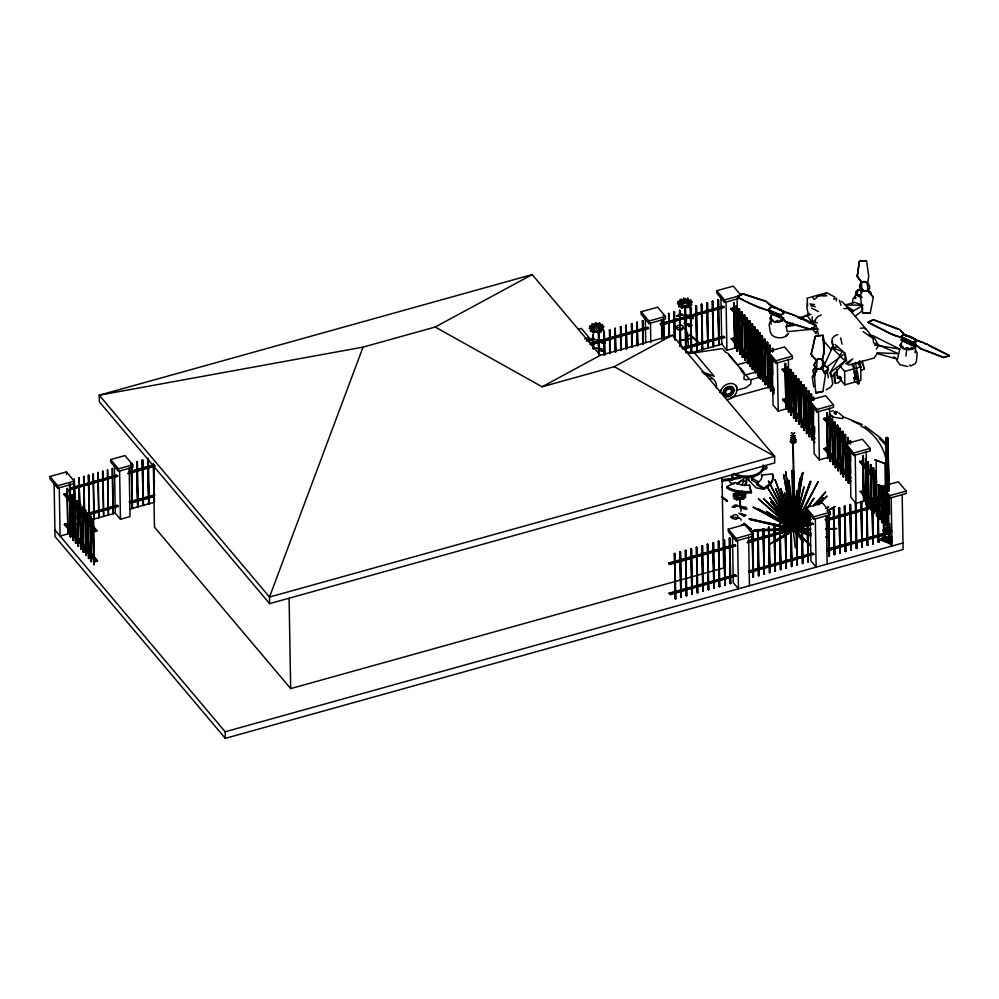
<?xml version="1.0" encoding="UTF-8"?>
<svg xmlns="http://www.w3.org/2000/svg" width="999" height="999" viewBox="0 0 999 999"><rect width="100%" height="100%" fill="white"/><g stroke="black" fill="none" stroke-linecap="round" stroke-linejoin="round"><path stroke-width="1.5" d="M832.017 376.735L845.029 360.951L845.029 353.321L835.326 344.593M793.93 503.321L793.993 472.639L793.606 484.902M816.158 369.593C810.189 391.745 819.63 359.665 816.27 359.965L812.262 355.881L816.345 360.364L816.333 361.713M816.233 369.992L816.258 367.832L816.545 369.493M816.533 370.417L816.583 366.433M867.219 291.159A3.197 1.661 6.3 0 0 867.781 290.584L869.517 288.374L869.58 286.338L867.469 283.167M793.293 519.805L793.93 471.765L794.33 512.1M809.053 322.877L812.1 322.377L812.249 316.808M807.192 303.521L806.992 308.279L808.503 315.122M742.095 485.127L743.556 481.131L743.756 476.935M744.68 485.626L746.153 481.63L746.353 477.435M829.982 413.324L829.894 415.347L832.567 417.07L842.257 418.519L843.144 417.782M716.333 387.724C717.806 380.107 709.315 375.449 703.321 373.376M816.245 368.756L814.26 365.247L816.27 360.676A3.097 1.761 -9.9 0 1 818.019 359.303M814.335 365.646L814.385 363.449M901.398 337.187A3.197 1.561 4.9 0 0 901.76 337.824L892.369 334.59L868.418 322.689L868.343 321.903L873.775 319.905L899.337 329.233L904.957 335.077M872.439 319.917L868.306 322.327M873.775 319.905L897.876 329.146M892.369 334.59L868.456 322.265M895.566 335.839L892.407 334.166M900.723 330.244L904.919 335.502M900.623 337.287L895.591 335.402M916.033 343.981A4.383 2.135 4.9 0 1 912.112 345.579L901.523 340.509L901.797 337.387M902.06 340.759L902.359 337.212A3.097 1.498 4.9 0 1 902.222 335.314A3.097 1.498 4.9 0 1 905.968 335.09L915.771 339.598A3.147 1.536 4.9 0 1 915.796 341.633A3.147 1.536 4.9 0 1 911.675 341.621L902.359 337.212M916.27 341.283A4.383 2.135 4.9 0 0 916.258 340.709L913.024 337.537L905.931 335.514L927.497 344.405L948.888 355.107L949.013 356.081L943.643 357.679L920.279 348.713C915.633 342.545 906.855 343.344 902.322 337.637A3.097 1.498 4.9 0 1 903.233 335.377M906.755 336.338L905.968 335.09M907.104 341.496L904.819 339.922M905.931 356.044L906.817 347.54L904.27 348.988L901.273 347.452L900.037 345.479L900.911 343.594M910.564 336.476L905.893 335.951M911.675 341.621L920.316 348.289L943.68 357.255L949.05 355.644M912.112 345.579L912.387 342.457L907.142 341.059M915.771 339.598L915.733 340.022A3.147 1.536 4.9 0 1 915.758 342.058A3.147 1.536 4.9 0 1 911.637 342.058L900.661 336.85M915.134 352.834L915.708 346.154L914.485 344.18L914.934 344.705M917.956 341.046L922.864 342.495M927.497 344.405L923.988 343.406M948.888 355.107L949.013 356.081M890.821 530.244L889.023 530.931L885.776 529.695L886.725 527.884L886.051 438.436L886.812 437.437L887.811 438.224L889.247 490.546M793.194 524.65L796.99 490.534L794.392 527.584L809.028 515.584L794.13 529.582M852.472 303.771L853.071 298.451L855.219 296.191M861.175 283.966L860.626 281.069L857.279 276.074L859.402 261.276L865.821 260.826L866.595 261.313L868.743 276.411L867.457 284.44M856.48 293.881L857.754 290.185L855.806 292.282L855.082 298.801L856.056 297.777M857.542 277.447L857.317 275.649M859.402 261.276L857.279 276.074M860.913 260.639L866.595 261.313M859.639 285.876L861.138 282.705L859.639 285.876L859.839 287.5L861.762 290.072L863.186 289.56M859.839 287.5L859.677 285.452M860.626 281.069L857.592 277.023M869.58 286.338L867.532 283.129A3.147 1.636 6.3 0 0 864.247 281.531A3.147 1.636 6.3 0 0 861.313 282.842L861.9 290.784L860.351 295.916L862.624 312.774L869.28 313.349L870.254 312.937L873.338 297.153L867.856 290.821L867.357 282.467M861.513 291.221L861.7 289.485M861.313 282.842L861.5 293.057L860.801 285.751M862.624 312.774L870.254 312.937M873.338 297.153L867.856 290.821M867.781 290.584L867.869 289.747A3.097 1.611 6.3 0 1 864.834 290.746A3.097 1.611 6.3 0 1 861.85 289.223M869.517 288.374L867.819 290.172A3.097 1.611 6.3 0 1 864.784 291.171A3.097 1.611 6.3 0 1 861.812 289.648L859.889 287.088M815.309 321.69L815.609 319.081L817.781 316.621L821.265 314.96M832.754 345.816L832.105 338.636L834.277 336.176L837.761 334.528M794.467 524.637L799.999 478.384L793.955 520.042M795.391 524.45L801.847 473.638L796.24 510.302M862.724 308.004L862.362 310.764L855.194 316.221M876.91 353.509L897.489 359.19L899.799 349.076L873.114 335.789L869.23 334.865M792.407 433.741L793.593 433.791M794.605 520.991L795.766 513.349M795.629 519.118L796.328 514.597M796.802 511.575L802.896 472.402L797.364 502.385M822.801 369.892L825.711 373.726L822.864 370.292C821.128 358.454 826.435 347.315 822.839 335.152L815.221 336.401L811.2 353.971L811.837 355.607L811.2 353.971M822.214 358.891L824.088 353.796L822.839 335.152M796.253 508.379L796.802 505.382M822.889 391.508L815.646 392.407L816.458 393.194L822.889 391.508L825.649 373.326M836.275 300.924L836.8 298.426L833.753 299.163L834.827 297.04L826.697 292.732L807.105 298.202L807.667 306.069M720.341 392.432L720.803 390.347M886.812 437.437L887.037 491.383M811.275 354.37L815.221 336.401M792.469 528.134L787.037 517.819L794.617 528.733M746.141 485.327L747.427 476.785M796.54 517.857L804.07 486.763L797.04 511.75M843.006 416.708L842.694 417.769L843.006 416.708L862.199 424.5M787.649 322.327L786.225 326.636L787.237 331.693L816.258 328.796L818.618 329.245M794.754 526.685L810.451 481.131L794.168 524.7M797.277 519.58L810.851 481.605L796.653 517.632M363.037 347.128L269.505 597.052L269.618 603.633L774.725 462.924L774.612 456.343L672.439 335.227L600.287 355.332L542.095 386.788L435.189 327.023L363.037 347.128L99.226 395.204L99.338 401.785L269.618 603.633M889.023 491.158L887.537 437.712M885.776 529.695L886.213 527.734L888.173 526.685M771.203 315.771L770.217 318.269L771.153 324.313M770.366 321.391L769.118 324.525L770.279 331.955L771.653 334.815C776.323 339.086 784.69 338.948 788.523 333.691M824.187 365.447L833.703 344.443M771.777 314.722L770.217 318.269L771.315 320.529C775.049 323.052 780.469 322.652 783.89 319.78M886.313 437.849L886.425 438.748L887.674 438.611L887.274 437.487M886.413 437.587L886.613 482.579M821.603 368.619A4.383 2.498 -9.9 0 0 822.527 368.094L824.163 364.785L823.988 362.612L822.239 360.139A3.097 1.761 -9.9 0 0 821.715 359.465M886.887 444.842L886.275 446.078L886.887 444.68M796.503 524.113L818.119 481.718L796.865 520.679M782.005 321.141L783.815 317.657M814.26 299.438L812.936 297.665M900.037 345.479L901.872 342.445M830.831 376.611L830.069 372.814L842.257 351.498L831.742 347.502L837.287 346.94M733.528 478.146L732.592 479.62L740.896 477.984L741.832 476.498L733.528 478.146L731.53 474.5M742.582 494.493L744.068 492.132M752.397 478.908L753.883 476.56M757.804 483.504L751.797 480.057L752.722 478.583L752.11 475.599M593.893 330.444L592.769 332.205L595.479 331.119L596.178 332.305L597.365 331.119L599.725 332.217L599.05 330.457L603.309 327.635L600.174 327.997L599.325 326.848L595.841 326.173L593.131 327.972L593.893 330.444L590.359 330.407L593.031 329.295L589.86 327.435L593.131 327.972L590.721 325.524L594.155 326.823L593.394 323.751L595.841 326.173L596.927 323.102L597.739 326.173L600.362 323.776L599.325 326.848L602.772 325.562L600.174 327.997L600.074 329.32L602.409 330.444L599.05 330.457M796.578 525.437L814.035 498.139L793.88 527.385M876.298 349.088L878.633 345.467L873.114 335.789L870.903 337.063M815.334 366.92L813.111 370.242L813.323 372.552L815.534 374.25M815.084 362.924L816.333 361.076A3.197 1.823 -9.9 0 1 816.92 360.339M876.51 354.608L874.15 357.992L848.863 365.085M912.099 349.325L914.172 346.366L915.708 346.154L914.834 348.039L912.099 349.325L908.228 349.675L904.27 348.988L902.184 345.841M786.275 335.739L787.349 334.228M721.628 487.462L722.14 486.788M814.922 367.944L813.111 370.242L813.923 370.979M813.723 374.513L812.199 376.448L813.81 386.988M824.275 373.726L828.346 370.317L828.121 368.007L825.049 365.472M851.985 312.737L853.596 310.814L863.074 305.232M797.439 525.087L808.541 512.075M813.586 506.156L825.698 491.945L813.223 505.719M891.757 536.675L889.422 538.611L884.352 536.688L882.691 537.599L882.716 538.861L889.759 541.545L889.335 533.478L891.757 531.406M797.689 526.635L799.749 524.325M803.87 519.705L809.015 513.923M817.244 504.67L823.426 497.739L816.995 504.495M798.676 521.79L808.029 511.463M856.78 291.271L858.403 289.498M801.997 520.292L808.428 513.523M862.174 297.552L858.491 296.353L856.168 294.43L855.806 292.282L861.338 288.649M795.067 442.32L796.253 441.583L793.218 444.18M847.239 364.585L852.759 358.903L845.516 363.711M797.776 525.449L809.727 513.486M818.418 504.795L827.11 496.091L818.156 504.545M684.415 307.717L687.287 305.881L690.646 305.869L688.323 304.732L687.562 302.26L684.09 301.586L682.404 302.247L681.268 304.72L682.13 305.869L687.961 307.642L687.287 305.881L691.545 303.059L688.411 303.409L691.008 300.986L687.562 302.26L688.598 299.188L685.976 301.598L685.164 298.526L684.09 301.586L681.643 299.163L682.404 302.247L678.958 300.949L681.368 303.396L678.109 302.847L681.268 304.72L678.596 305.831L682.13 305.869L681.006 307.617L683.716 306.531M588.461 340.784L591.346 338.549L593.731 338.486L591.858 340.696L588.461 340.784L593.98 339.335M676.698 316.196L679.582 313.961L681.967 313.911L680.094 316.121L676.698 316.196L682.23 314.76M732.329 507.03L734.864 505.057L736.962 505.007L735.314 506.955L732.329 507.03L737.187 505.769M800.649 318.993L809.315 313.474M815.271 298.813L818.443 295.779L825.461 295.966M801.385 520.379L809.215 512.986M798.388 317.994L807.192 315.522L812.1 322.377L814.385 320.317M793.094 437.262L794.08 436.388M794.505 438.611L792.931 439.91L791.757 438.511M794.904 440.734L793.181 442.257L790.496 439.722L791.32 440.696M906.505 349.375L908.328 347.802M778.121 322.19L781.318 319.468M834.402 412.375L835.514 411.463L837.012 412.038L835.926 413.998L834.427 413.424L834.402 412.375L835.913 412.949L837.012 412.038M834.427 413.424L835.514 411.463M889.335 533.478L883.091 530.806L887.537 526.311M892.357 541.883L890.159 543.706L880.631 540.084L880.619 539.098L885.014 535.464M889.672 533.429L889.51 532.442L891.745 530.594M880.631 540.084L885.039 536.451M891.682 538.661L889.734 540.272L882.691 537.599M889.759 541.545L891.707 539.922M890.159 543.706L892.332 540.896M771.79 312.25L770.828 313.037L770.579 311.426L780.356 315.597L785.601 322.003L810.526 329.57L816.083 326.198L815.933 325.362C799.837 314.76 779.969 313.049 765.808 301.149L743.044 293.694L740.971 294.043L737.587 296.553L743.106 294.081L764.447 301.074M826.685 367.095L845.029 353.321L846.565 360.989L845.029 360.951L830.069 372.814M797.127 526.935L810.439 516.645M674.887 327.222L679.495 324.825L681.817 325.15L683.154 326.498L682.305 329.383L680.644 330.244L677.996 329.87L674.887 327.222L683.478 328.446M730.731 516.733L734.777 514.622L736.825 514.91L737.999 516.096L737.262 518.631L735.788 519.393L732.117 518.356L730.731 516.733L738.286 517.807M780.681 315.272A3.197 1.923 -8.9 0 1 779.42 315.197L772.464 313.811L769.367 310.901L758.453 307.542L737.712 297.215C751.123 305.344 766.096 309.103 780.294 315.209L785.539 321.616L810.464 329.183L816.033 325.811L792.831 314.722L783.616 311.8M791.121 530.407L776.66 541.071L793.368 530.619M687.449 336.388L688.823 335.389L690.509 335.739L697.502 341.708L698.338 341.521L689.697 334.603L697.502 341.708M741.782 524.787L744.467 524.225L751.36 529.308L743.756 523.226L750.624 529.482M797.889 524.9L810.201 516.033M737.849 482.717L741.683 480.044M736.925 484.19L743.306 479.745M803.246 524.163L810.876 518.956M826.123 508.553L828.658 506.818L826.061 508.466M789.909 531.031L769.842 544.093L793.331 530.644M797.477 526.685L810.464 518.406M908.228 349.675L911.75 347.502M803.621 525.049L810.189 521.178M827.259 511.126L835.139 506.481L827.122 510.901M599.537 342.27L598.251 342.994L598.226 345.741M687.787 317.694L686.5 318.419L686.463 321.154M742.07 508.341L740.946 508.978L740.921 511.388M797.751 527.122L811.113 519.742M435.189 327.023L532.18 274.588L600.287 355.332M542.095 386.788L614.248 366.683L672.439 335.227M792.781 323.164L786.225 326.636L796.877 324.887M903.933 339.76L902.984 340.259L903.133 338.474L902.284 338.074L904.782 340.347M851.373 364.335L853.208 366.358L854.245 372.877L856.006 373.564L858.253 383.878L859.452 383.279L855.431 362.425M837.037 372.103L837.924 378.509C844.929 374.2 839.972 384.64 835.289 383.079L834.764 373.027L837.037 372.103L836.613 369.48M837.137 377.884L839.709 376.423M854.245 372.877L855.718 379.22L856.917 378.621L855.144 377.197M860.901 370.554L864.41 368.831L862.237 361.064M853.708 377.897L855.718 379.22M726.81 486.613L735.289 482.455A15.072 8.516 -1 0 0 749.475 485.164L751.473 492.744A26.186 14.798 -1 0 1 726.835 488.036L726.81 486.613A26.186 14.798 -1 0 0 751.448 491.321M761.925 469.393L766.77 467.02L766.795 468.444L760.739 471.403M739.497 497.777L740.022 505.606M909.565 365.384L910.301 365.035M688.111 339.31L689.26 338.786L679.22 340.422L687.112 339.598M777.884 320.392L774.2 321.978L771.865 318.931M826.023 389.86L830.431 387.337L832.741 384.165L831.143 373.638M910.476 366.146L915.371 363.486L916.47 361.114L917.182 352.922L915.633 350.437M886.575 438.062L887.437 437.974M888.011 527.06L886.213 527.734L885.751 528.921L889.01 530.157L890.808 529.482L889.972 528.246L889.847 523.601M889.972 528.246L886.725 527.884L886.875 511.763M792.931 444.293L791.233 442.27M601.748 351.236L604.033 349.962L601.086 348.489L595.854 347.802L601.748 351.236L598.438 348.127M689.984 326.661L692.27 325.387L689.322 323.901L684.09 323.226L689.984 326.661L686.675 323.539M744.018 516.233L746.028 515.109L738.823 513.211L744.018 516.233L741.108 513.486M807.192 315.522L811.038 314.398M857.517 290.497L859.727 289.86M532.18 274.588L99.226 395.204L269.505 597.052L774.612 456.343L614.248 366.683M49.95 476.486L66.446 471.89L74.226 481.118L57.73 485.714L49.95 476.486L50 478.983L57.78 488.211L74.276 483.616M110.664 459.565L125.012 455.569L132.792 464.797L132.842 467.307L118.481 471.303L110.702 462.075L110.664 459.565L118.444 468.793L118.481 471.303M578.371 329.27L581.368 328.434L589.16 337.662L589.198 340.172L586.201 341.009M641.146 311.788L657.642 307.192L665.434 316.421L665.471 318.931L648.975 323.526L641.196 314.298L641.146 311.788L648.938 321.016L648.975 323.526M739.597 298.276L724.6 302.46L716.82 293.231L716.77 290.721L733.266 286.126L741.058 295.354M74.638 524.288L75.25 524.438L74.251 479.033L75.687 543.156L75.362 497.877L74.688 497.752L75.362 497.877M79.421 522.964L80.032 523.101L79.033 477.697L79.82 510.651M84.765 518.656L84.415 521.878L83.816 476.373L84.703 515.546M88.961 518.743L88.599 475.037L89.598 520.442M92.982 473.813L93.981 519.218M97.765 472.477L98.764 517.882M102.547 471.153L103.559 516.558M107.33 469.817L108.342 515.222M112.113 468.481L113.124 513.886M131.231 463.161L131.905 463.286L132.23 508.566L131.231 463.161L132.23 508.566M136.726 461.625L137.4 461.763L137.725 507.03L136.726 461.625L137.725 507.03M142.22 460.102L142.894 460.227L143.232 505.506L142.22 460.102L143.232 505.506M147.727 458.566L148.401 458.691L148.726 503.971L147.727 458.566L148.726 503.971M593.006 348.601L593.219 334.465L593.681 348.726M598.426 342.395L598.726 332.929L599.313 354.982M604.17 354.882L604.22 331.393L604.845 355.007M609.665 353.346L609.715 329.87L610.339 353.471M615.172 351.81L615.222 328.334L615.846 351.935M620.666 350.287L620.716 326.798L621.341 350.412M626.161 348.751L626.211 325.274L626.835 348.876M631.668 347.215L631.718 323.738L632.342 347.352M637.162 345.691L637.212 322.202L637.837 345.816M642.657 344.156L642.707 320.679L643.331 344.28M668.793 336.875L668.843 313.399L669.442 335.439M674.325 336.9L674.337 311.863L675.049 340.135M679.657 326.024L679.844 310.327L680.331 326.149M685.589 349.4L685.339 308.803L686.313 352.647M690.384 307.392L691.058 307.517L691.383 352.797L690.384 307.392L691.383 352.797M695.878 305.856L696.553 305.994L696.877 351.261L695.878 305.856L696.877 351.261M701.373 304.333L702.047 304.458L702.384 349.737L701.373 304.333L702.384 349.737M706.88 302.797L707.554 302.922L707.879 348.201L706.88 302.797L707.879 348.201M712.374 301.261L713.049 301.398L713.373 346.665L712.374 301.261L713.373 346.665M717.869 299.737L718.543 299.862L718.88 345.142L717.869 299.737L718.88 345.142M592.769 334.59L593.443 334.715M598.264 333.054L598.938 333.179M603.758 331.518L604.432 331.656M609.265 329.995L609.939 330.12M614.76 328.459L615.434 328.584M620.254 326.923L620.928 327.06M625.761 325.399L626.435 325.524M631.256 323.863L631.93 323.988M636.75 322.327L637.424 322.465M642.245 320.804L642.931 320.929M668.381 313.524L669.055 313.649M673.888 311.988L674.562 312.113M679.382 310.452L680.057 310.589M684.877 308.928L685.551 309.053M118.444 468.793L132.792 464.797M584.665 338.923L589.16 337.662M648.938 321.016L665.434 316.421M716.77 290.721L724.562 299.95L739.547 295.766M66.896 488.523L67.907 533.928L67.358 488.386M733.728 302.759L734.727 348.164L734.178 302.635L735.189 348.039L734.914 344.667M69.618 488.249L116.721 475.124L117.582 476.148L69.018 490.097M128.546 471.828L154.046 464.735M590.584 343.119L647.577 327.247L648.438 328.271L591.458 344.568M660.214 323.726L723.189 306.181L724.063 307.205L661.088 325.174M69.63 488.661L116.733 475.549L117.595 476.573M130.057 471.828L154.046 465.147M592.095 343.119L598.089 341.446M601.086 340.609L647.577 327.66L648.438 328.683M660.214 324.138L684.215 317.457M688.711 316.208L723.201 306.593L724.063 307.617M69.018 489.685L117.582 476.148M127.909 473.276L154.907 465.759M589.947 344.568L648.438 328.271M661.076 324.75L724.063 307.205M127.922 473.688L154.907 466.171M736.313 305.831L736.987 305.969L737.324 351.236L736.313 305.831L737.324 351.236M70.167 491.72L69.493 491.595L70.167 491.72L70.504 537L69.443 490.072M63.986 494.255L65.809 493.743L96.953 530.656L95.13 531.58L63.986 494.255L95.13 531.58M772.901 358.803L730.806 308.491L732.629 307.979L769.705 351.923M63.986 494.667L65.822 494.155L71.853 501.298M730.806 308.916L732.642 308.404L768.706 351.149M72.09 494.667L72.765 494.805L73.089 540.072L72.09 494.667L73.089 540.072M738.91 308.916L739.585 309.041L739.922 354.32L738.91 308.916L739.922 354.32M741.508 311.988L742.182 312.113L742.507 357.392L741.508 311.988L742.507 357.392M77.285 500.824L77.959 500.949L78.284 546.228L77.285 500.824L78.284 546.228M744.105 315.06L744.779 315.197L745.104 360.464L744.105 315.06L745.104 360.464M826.036 293.544L817.07 296.278M79.87 503.896L80.544 504.033L80.882 549.3L79.87 503.896L80.882 549.3M746.703 318.144L747.377 318.269L747.702 363.549L746.703 318.144L747.702 363.549M749.7 365.909L750.374 366.034L749.7 365.909L749.362 320.629L750.761 366.496L749.962 321.341L749.287 321.216L749.962 321.341M748.9 320.754L749.575 320.891M82.467 506.98L83.142 507.105L83.479 552.385L82.467 506.98L83.479 552.385M752.284 368.981L752.959 369.106L752.284 368.981L751.498 323.838L752.172 323.963L752.896 369.692L752.559 324.425L751.885 324.288L752.559 324.425M751.498 323.838L752.172 323.963M85.065 510.052L85.739 510.177L86.064 555.456L85.065 510.052L86.064 555.456M747.602 325.724L745.778 326.648M754.095 326.91L755.094 372.315L754.095 326.91L754.769 327.035L755.481 372.777L754.482 327.372L755.157 327.497L755.943 372.652M87.662 513.124L88.337 513.261L88.661 558.528L87.662 513.124L88.661 558.528M70.142 518.344L117.245 505.232L118.107 506.256L71.016 519.792M129.071 501.935L154.57 494.83M681.73 347.977L723.713 336.276L724.587 337.3L684.103 349.001M755.157 327.497L754.482 327.372M70.155 518.768L78.983 516.308M87.812 513.848L117.258 505.644L118.119 506.668M130.582 501.935L154.57 495.242M683.241 347.977L723.726 336.7L724.587 337.724M71.016 519.368L118.107 506.256M129.932 502.959L153.933 496.278M682.592 349.001L724.587 337.3M129.945 503.371L153.933 496.69M756.693 329.982L757.367 330.12L757.692 375.387L756.693 329.982L758.079 375.849L757.754 330.569L757.08 330.444L757.754 330.569M90.26 516.208L90.934 516.333L91.259 561.613L90.26 516.208L91.259 561.613M64.51 524.35L66.334 523.838L97.477 560.751L95.654 561.688L64.51 524.35L95.654 561.688M773.426 388.898L731.33 338.586L733.166 338.087L772.239 384.403M64.51 524.775L66.346 524.263L97.49 561.176M731.33 339.011L733.166 338.499L739.198 345.642M760.077 378.209L760.751 378.346L760.077 378.209L759.29 333.067L759.964 333.191L760.676 378.933L760.351 333.654L759.677 333.516L760.351 333.654M759.29 333.067L759.964 333.191M92.845 519.28L93.519 519.405L93.856 564.685L92.845 519.28L93.856 564.685M132.018 508.304L132.692 508.441M137.512 506.78L138.187 506.905M143.007 505.244L143.681 505.369M148.514 503.708L149.188 503.846M154.47 502.047L153.571 465.072M691.171 352.547L691.845 352.672M696.665 351.011L697.339 351.136M702.16 349.475L702.834 349.613M707.667 347.952L708.341 348.077M713.161 346.416L713.835 346.541M718.656 344.88L719.33 345.017M69.942 525.736L115.035 513.174M130.057 508.991L154.108 502.297M689.148 353.246L722.215 344.031M761.875 336.139L762.549 336.263L762.886 381.543L761.875 336.139L762.886 381.543M764.472 339.21L765.147 339.348L765.484 384.615L764.472 339.21L765.484 384.615M71.104 533.016L60.102 536.076L59.253 487.437M114.448 465.984L115.272 513.111L120.454 519.268L130.02 516.595L129.171 467.957M720.916 297.04L721.74 344.168L726.922 350.324L737.924 347.252L737.399 316.858M767.07 342.295L767.744 342.42L768.069 387.699L767.07 342.295L768.069 387.699M70.28 536.738L70.954 536.875M737.1 350.986L737.774 351.111M95.117 531.168L96.953 530.656M761.937 345.404L763.785 345.317M769.779 351.598L770.129 345.242L770.454 351.723M72.877 539.822L73.551 539.947M739.697 354.058L740.371 354.195M769.667 345.367L770.341 345.492M772.314 351.561L772.714 348.314L772.989 351.685M74.326 483.703L75.474 542.894L76.149 543.019M742.294 357.142L742.969 357.267M772.264 348.439L772.939 348.576M748.126 355.819L746.303 356.755M78.072 545.978L78.746 546.103M744.892 360.214L745.566 360.339M737.737 364.635L749.762 361.288M80.669 549.05L81.344 549.175M747.489 363.286L748.164 363.424M83.254 552.122L83.928 552.26M749.362 320.629L750.087 366.371L750.761 366.496M792.344 356.168L784.565 346.94L768.069 351.536L775.848 360.764L792.344 356.168L792.394 358.666L775.898 363.261L768.106 354.033M85.852 555.207L86.526 555.332M751.96 323.701L752.672 369.443L753.346 369.568M785.014 363.574L785.689 363.698L786.026 408.978L785.014 363.574L786.026 408.978M754.882 372.065L755.556 372.19M746.253 374.725L758.278 371.378L762.537 376.423L750.511 379.782M88.449 558.279L89.123 558.404M757.479 375.137L758.154 375.262M787.612 366.645L788.286 366.77L788.623 412.05L787.612 366.645L788.623 412.05M91.046 561.351L91.721 561.488M757.866 375.599L758.541 375.724M814.01 407.542L782.105 369.305L783.928 368.793L811.051 400.949M95.642 561.263L97.477 560.751M762.462 375.512L764.31 375.412M790.022 369.493L790.883 369.855L791.208 415.122L790.022 369.493L791.208 415.122M790.696 369.63L791.021 414.91M93.644 564.435L94.318 564.56M759.74 332.942L760.464 378.671L761.138 378.796M792.619 372.577L793.481 372.927L793.805 418.206L792.619 372.577L793.481 372.927M762.674 381.293L763.348 381.418M793.293 372.702L793.618 417.982L793.993 414.71M795.216 375.649L796.078 375.999L796.403 421.278L795.216 375.649L796.078 375.999M795.404 375.874L796.215 421.054L795.891 375.774M765.259 384.365L765.933 384.49M797.801 378.733L798.663 379.083L799 424.35L797.801 378.733L798.663 379.083M730.456 397.827L771.053 386.526M800.399 381.805L801.26 382.155L800.399 381.805L801.598 427.435L801.048 381.905M770.454 390.522L771.128 390.646L770.454 390.522L769.829 354.707M839.997 365.921L844.63 371.416L860.701 366.933L860.938 380.369L844.867 384.852L836.525 374.962M802.996 384.877L803.858 385.227L804.183 430.507L802.996 384.877L803.858 385.227M803.646 384.977L803.97 430.257L803.671 385.015M773.051 393.594C774.287 394.88 771.94 388.798 772.939 387.362M805.594 387.962L806.455 388.311L806.78 433.578L805.594 387.962L806.455 388.311M809.265 403.833L809.377 436.663L808.191 391.034L809.053 391.383L809.227 402.784L817.007 412.013L833.503 407.417L833.466 404.907L825.674 395.679L809.19 400.274L816.97 409.503L817.007 412.013M809.053 403.584L809.19 436.438L808.828 391.133L809.028 400.499M809.053 391.383L808.191 391.034M814.535 437.649L782.629 399.4L784.452 398.888L814.597 434.615M782.629 399.825L784.465 399.313L813.598 433.841M810.888 400.337L811.238 393.981L811.75 400.686M811.45 394.243L811.101 400.587M811.638 394.455L810.776 394.106M813.373 397.19C814.622 396.84 812.299 398.551 813.436 400.299M785.801 408.716L786.488 408.841M772.215 357.854L773.039 404.97L778.221 411.126L789.222 408.067M788.398 411.8L789.073 411.925M790.808 414.647L791.67 414.997M790.996 414.872L790.671 369.593M816.97 409.503L833.466 404.907M793.406 417.719L794.267 418.082M796.003 420.804L796.865 421.153M826.735 413.024L827.409 413.149L827.734 458.429L826.735 413.024L827.734 458.429M798.588 423.876L799.462 424.225M798.788 424.1L798.451 378.821L798.813 424.138M829.332 416.096L830.007 416.221L830.331 461.501L829.332 416.096L830.331 461.501M850.723 451.061L823.601 418.494L825.424 417.982L847.527 444.18M823.601 418.918L825.436 418.406L847.539 444.605M801.186 426.948L802.047 427.31M831.917 419.168L832.592 419.305L832.929 464.572L831.917 419.168L832.929 464.572M803.783 430.032L804.645 430.382M834.515 422.252L835.189 422.377L835.526 467.657L834.515 422.252L835.526 467.657M793.706 509.677L792.894 434.39L794.767 505.944M806.38 433.104L807.242 433.454M837.112 425.324L837.786 425.449L838.111 470.729L837.112 425.324L838.111 470.729M808.978 436.176L809.839 436.538M839.709 428.396L840.384 428.534L840.708 473.801L839.709 428.396L840.708 473.801M811.563 439.26L812.437 439.61L811.563 439.26L810.938 403.446M811.762 439.485L811.588 403.546M842.307 431.481L842.981 431.605L843.306 476.885L842.307 431.481L843.306 476.885M813.898 426.76L814.16 442.332L814.347 426.635M814.16 442.332L814.834 442.457M844.892 434.553L845.566 434.677L845.903 479.957L844.892 434.553L845.903 479.957M847.602 443.856L847.951 437.5L848.251 442.432M847.489 437.624L848.163 437.762M850.087 440.709C851.335 440.359 849.013 442.07 850.137 443.818M850.249 479.97L824.125 448.588L825.948 448.089L851.073 477.859M824.125 449.013L825.948 448.089M845.891 443.793L862.387 439.198L870.179 448.426L870.216 450.936L853.72 455.532L845.941 446.303L845.891 443.793L853.683 453.022L853.72 455.532M813.236 406.218L814.148 453.721L819.342 459.865L830.331 456.805L829.482 408.166M827.522 458.166L828.196 458.291M853.683 453.022L870.179 448.426M830.119 461.238L830.793 461.376M862.699 455.644L863.373 455.781L863.698 501.061L862.699 455.644L863.698 501.061M832.716 464.323L833.391 464.448M866.083 503.871L866.757 504.008L866.083 503.871L865.746 458.603L867.469 545.442L867.132 500.162L866.458 500.037L867.132 500.162M835.301 467.395L835.976 467.52M865.284 458.728L865.958 458.853M867.881 461.8L868.893 507.205L868.343 461.675M837.899 470.467L838.573 470.604M870.479 464.885L871.153 465.01L871.478 510.289L870.479 464.885L871.478 510.289M840.496 473.551L841.17 473.676M873.076 467.957L873.75 468.081L874.075 513.361L873.076 467.957L874.075 513.361M843.094 476.623L843.768 476.748M875.673 471.029L876.348 471.166L875.673 471.029L876.672 516.433L876.135 460.564M845.691 479.695L846.365 479.832M848.276 482.779L848.95 482.904L848.276 482.779L847.676 448.526M886.101 486.451L886.513 483.204L886.563 486.326M886.051 483.341L886.725 483.466M752.634 536.338L736.138 540.934L728.346 531.705L728.308 529.195L744.804 524.6L752.584 533.828L753.109 577.297L752.185 536.563M805.981 507.554L822.477 502.959L830.269 512.187L830.306 514.697L813.81 519.293L806.031 510.064L805.981 507.554L813.773 516.783L813.81 519.293M889.36 484.328L898.351 481.83L906.143 491.058L906.18 493.568L889.684 498.164L881.905 488.936L881.855 486.426L886.35 485.164M863.486 500.799L864.16 500.924M674.425 553.533L675.099 553.658L675.424 598.938L674.425 553.533L675.424 598.938M679.919 551.997L680.594 552.122L680.918 597.402L679.919 551.997L680.918 597.402M685.414 550.461L686.088 550.599L686.425 595.866L685.414 550.461L686.425 595.866M690.921 548.938L691.595 549.063L691.92 594.343L690.921 548.938L691.92 594.343M696.415 547.402L697.09 547.527L697.414 592.807L696.415 547.402L697.414 592.807M701.91 545.866L702.584 546.003L702.921 591.271L701.91 545.866L702.921 591.271M707.417 544.343L708.091 544.467L708.416 589.747L707.417 544.343L708.416 589.747M712.911 542.807L713.586 542.932L713.91 588.211L712.911 542.807L713.91 588.211M718.406 541.271L719.08 541.408L719.417 586.675L718.406 541.271L719.417 586.675M723.913 539.747L724.587 539.872L724.912 585.152L723.913 539.747L724.912 585.152M729.407 538.211L730.082 538.336L730.406 583.616L729.407 538.211L730.406 583.616M757.604 530.357L758.278 530.481L758.603 575.761L757.604 530.357L758.603 575.761M763.099 528.833L763.773 528.958L764.098 574.238L763.099 528.833L764.098 574.238M768.593 527.297L769.267 527.422L769.605 572.702L768.593 527.297L769.605 572.702M774.088 525.761L774.762 525.899L775.099 571.166L774.088 525.761L775.099 571.166M779.595 524.238L780.269 524.363L780.594 569.642L779.595 524.238L780.594 569.642M785.089 522.702L785.763 522.827L786.101 568.106L785.089 522.702L786.101 568.106M790.584 521.166L791.258 521.303L791.595 566.57L790.584 521.166L791.595 566.57M796.091 519.642L796.765 519.767L797.09 565.047L796.091 519.642L797.09 565.047M801.585 518.106L802.259 518.231L802.584 563.511L801.585 518.106L802.584 563.511M807.08 516.57L807.754 516.708L808.091 561.975L807.08 516.57L808.091 561.975M833.478 509.228L834.153 509.353L834.477 554.632L833.478 509.228L834.477 554.632M838.973 507.692L839.647 507.817L839.972 553.096L838.973 507.692L839.972 553.096M844.467 506.156L845.142 506.293L845.479 551.56L844.467 506.156L845.479 551.56M849.962 504.632L850.636 504.757L850.973 550.037L849.962 504.632L850.973 550.037M855.469 503.096L856.143 503.221L856.468 548.501L855.469 503.096L856.468 548.501M860.963 501.56L861.638 501.698L861.975 546.965L860.963 501.56L861.975 546.965M871.965 498.501L872.639 498.626L872.964 543.906L871.965 498.501L872.964 543.906M877.459 496.965L878.133 497.102L878.458 542.37L877.459 496.965L878.458 542.37M882.954 495.442L883.628 495.566L882.954 495.442L883.74 540.584M752.771 532.017L752.097 531.893L752.771 532.017L753.558 577.172M867.045 500.324L856.056 503.384L850.861 497.24L850.037 450.112M728.308 529.195L736.088 538.424L752.584 533.828M813.773 516.783L830.269 512.187M881.855 486.426L889.647 495.654L906.143 491.058M668.743 563.036L734.727 544.655L735.589 545.679L669.617 564.485L668.743 563.036L669.617 564.485M747.926 540.983L812.399 523.014L813.273 524.038L747.289 542.844M825.299 519.43L888.273 501.885L889.147 502.909L826.173 520.866M668.756 563.461L707.742 552.597M710.739 551.76L718.244 549.675M721.241 548.838L733.229 545.491M749.425 540.983L812.412 523.439L813.273 524.463M825.299 519.842L886.787 502.722M669.605 564.06L735.589 545.679M747.289 542.42L813.273 524.038M826.161 520.454L889.147 502.909M871.265 510.027L871.94 510.152M873.863 513.099L874.537 513.236M876.46 516.183L877.134 516.308M879.058 519.255L879.732 519.38L879.058 519.255L878.458 485.002M881.642 522.327L882.317 522.465L881.642 522.327L881.018 486.525M153.334 463.261L154.458 527.122L290.672 688.611L723.626 567.994L722.052 477.697M884.914 525.536L884.24 525.412L884.914 525.536L884.29 489.735M669.268 593.131L735.252 574.762L736.113 575.786L670.142 594.58L669.268 593.131L670.142 594.58M748.451 571.078L812.924 553.121L813.798 554.145L749.325 572.527M827.322 549.113L885.801 532.817M669.28 593.556L735.264 575.174L736.126 576.198M749.949 571.078L769.455 565.646M772.452 564.81L812.936 553.533L813.798 554.557M827.334 549.525L885.813 533.229M670.129 594.168L736.113 575.786M749.312 572.102L813.798 554.145M826.685 550.549L888.173 533.429M826.697 550.973L888.173 533.841M675.212 598.676L675.886 598.813M680.706 597.152L681.38 597.277M686.201 595.616L686.875 595.741M691.708 594.08L692.382 594.218M697.202 592.557L697.876 592.682M702.697 591.021L703.371 591.146M708.204 589.485L708.878 589.622M713.698 587.961L714.372 588.086M719.193 586.425L719.867 586.55M724.7 584.89L725.374 585.027M730.194 583.366L730.868 583.491M758.391 575.511L759.065 575.636M763.885 573.975L764.56 574.1M769.38 572.439L770.054 572.577M774.887 570.916L775.561 571.041M780.381 569.38L781.056 569.505M785.876 567.844L786.55 567.981M791.383 566.321L792.057 566.445M796.877 564.785L797.552 564.91M802.372 563.249L803.046 563.386M807.866 561.725L808.541 561.85M828.758 555.906L829.432 556.031L828.758 555.906L828.059 515.422M834.265 554.37L834.939 554.495M839.759 552.834L840.434 552.971M845.254 551.311L845.928 551.436M850.761 549.775L851.435 549.9M856.255 548.239L856.93 548.376M861.75 546.715L862.424 546.84M865.746 458.603L867.257 545.179L867.931 545.304M872.751 543.643L873.426 543.781M878.246 542.12L878.92 542.245M54.92 529.92L225.187 731.78L903.009 542.957M54.096 482.804L55.032 536.513L225.312 738.361L903.121 549.537L902.159 494.318M736.188 390.322L746.003 387.724L750.836 383.941L750.973 379.258M830.943 411.326L833.291 410.764M726.735 501.161L727.472 500.986L727.035 500.137L721.515 496.703L726.735 501.161L721.765 496.528M687.462 317.769L692.369 316.658L693.481 318.569L689.972 318.544L685.751 315.185L689.023 315.234L692.369 316.658M599.225 342.345L604.133 341.246L605.244 343.144L601.723 343.119L597.514 339.76L600.774 339.81L604.133 341.246M722.027 481.056L723.201 480.794L722.227 479.12M741.795 508.404L746.116 507.442L747.09 509.115L743.993 509.09L740.284 506.143L746.116 507.442M709.452 379.245L712.349 378.609M858.491 296.353L861.175 295.941M694.43 352.822L721.603 348.701M820.878 335.514L816.22 335.764M821.041 367.37L822.502 367.182L822.789 368.831L821.328 369.018M722.389 479.607L731.955 478.509A15.072 8.516 -1 0 1 732.592 474.113M761.613 475.124L772.552 473.876L772.577 475.299A26.186 14.798 -1 0 1 763.736 489.323L756.555 484.627L756.53 483.204A15.072 8.516 -1 0 0 761.613 475.124L761.638 476.548M722.414 481.031L731.98 479.932A15.072 8.516 -1 0 1 734.427 473.538M843.818 308.679L847.327 308.379L849.575 309.615L869.043 332.704L872.402 337.924M860.314 328.246L863.823 327.947L866.071 329.171M795.129 529.233L794.58 529.245M779.12 529.295L751.822 530.881L788.411 530.094M785.189 528.933L791.258 528.583M682.554 340.322L685.576 340.172L686.975 341.433M798.213 529.994L810.564 529.545M825.998 528.983L836.8 528.596L826.023 528.671M791.108 528.508L754.257 529.807L788.361 529.882M795.017 530.019L810.464 529.507M825.911 529.008L833.628 528.758L825.948 528.758M813.323 372.552L815.871 372.49M806.006 528.808L810.626 528.783L798.288 528.796M861.563 305.207L844.979 304.995L854.657 302.347L861.675 304.757M823.913 372.552L826.523 372.615M876.997 352.822L898.201 353.646L873.326 342.657M907.829 366.508L899.962 364.785L896.715 360.252M812.1 322.377L817.194 322.727M856.168 294.43L859.265 294.668M782.342 317.457A3.197 1.923 -8.9 0 1 779.807 317.645L769.754 313.349L769.305 310.514L772.402 313.411L779.357 314.81A3.097 1.861 -8.9 0 0 783.104 313.923A3.097 1.861 -8.9 0 0 783.091 311.576M849.412 310.389L853.596 310.814L846.215 305.831M811.737 328.321L816.258 328.796M886.775 437.837L887.449 437.912M874.375 344.967L899.799 349.076M810.027 303.946L814.497 304.533L810.689 305.694L815.346 306.755M765.808 301.149L770.729 306.106L777.284 308.229M686.188 351.698L694.742 353.196L714.235 376.298L701.885 371.753M746.153 477.197L748.738 477.697M743.556 481.131L746.153 481.63M734.44 483.716L730.719 483.004L728.021 479.483M762.212 489.023L756.018 487.837L748.114 479.532L748.064 476.598M790.271 527.609L750.212 519.555L785.539 527.959M790.084 527.497L748.9 518.706L790.022 528.908M802.147 531.992L810.963 533.978M825.649 537.287L828.583 537.949L825.686 537.187M793.855 528.821L811.225 533.391M825.586 371.041L827.309 371.616L828.396 377.834M796.228 530.856L810.926 535.864M823.226 365.372L828.121 368.007M861.225 426.461L863.71 427.41A36.264 24.426 50.4 0 1 886.425 462.45M887.025 488.199L874.899 484.003L886.687 488.474M883.079 529.994L889.51 532.442M883.091 530.806L889.522 533.254M880.619 539.098L890.134 542.719M793.968 528.721L811.126 535.539M769.792 310.352L779.295 314.423A3.097 1.861 -8.9 0 0 783.054 313.536A3.097 1.861 -8.9 0 0 783.029 311.188L774.013 307.155A3.147 1.898 -8.9 0 0 769.892 307.817A3.147 1.898 -8.9 0 0 769.792 310.352L769.854 310.751A3.147 1.898 -8.9 0 1 771.203 307.58M775.798 313.961L779.794 315.672L778.833 316.458L778.583 314.847M769.617 312.512L779.67 316.808M781.805 311.001L774.013 307.155M773.413 307.555L774.6 308.092M782.342 311.588L783.154 311.963L783.029 311.188M915.009 340.135L916.258 340.709L914.085 338.886M852.022 420.904L861.313 425.237M905.269 340.409L911.925 343.594L910.976 344.081L911.125 342.307L912.349 342.894A4.383 2.135 4.9 0 0 915.371 342.282M902.134 339.847L912.199 344.667M846.815 307.517L853.596 310.814M855.806 292.282L857.217 292.969M928.795 345.504L947.514 354.87M811.613 308.067L818.393 311.563M785.539 523.801L753.034 507.092L790.234 527.834M784.427 523.001L757.891 508.716L788.798 526.935M752.722 478.583L758.728 482.03M824.437 294.455L826.822 295.854M893.643 356.83L897.489 359.19M793.081 528.046L766.408 511.351L792.482 529.195M864.959 426.261L879.869 437.325L887.124 444.83M830.918 415.122L833.166 416.583M756.53 483.204L763.711 487.912L763.736 489.323M856.33 371.865L857.679 372.752M863.148 331.593L869.967 336.438M863.623 368.194L864.41 368.831M858.253 383.878L854.42 380.806L853.933 377.784M835.289 383.079L834.49 382.442L834.053 373.826M747.115 477.997L749.063 479.595M790.771 526.123L758.353 498.788L791.196 528.209M838.773 412.849L842.969 416.508M845.029 360.951L831.742 347.502M795.229 531.618L810.726 545.729L796.378 531.043M787.786 521.453L763.561 498.776L789.035 524.475M841.495 301.286L846.553 306.031M792.057 436.326L792.969 437.25M878.983 438.062L886.238 445.554M783.154 311.963L780.756 309.128M868.143 289.835L870.866 292.794L871.228 294.942L870.204 291.533M784.128 516.371L770.629 501.685L784.377 518.069M856.992 362.537L860.701 366.933M822.439 339.31L831.38 349.9M811.712 328.172L816.146 333.429L816.108 331.318M861.388 460.614L876.46 478.484M786.95 372.777L809.814 399.887M861.4 461.038L875.461 477.709M730.806 308.491L771.89 357.192M782.105 369.305L814.01 407.13M823.601 418.494L846.702 445.879M859.552 461.126L876.635 481.368M879.644 484.94L884.677 490.896M859.565 461.538L876.647 481.793M879.657 485.364L886.687 493.693M888.286 502.297L889.147 503.321M861.912 490.709L887.025 520.479M741.208 348.027L744.218 351.598M746.228 353.983L749.238 357.555M752.259 361.126L765.209 376.486M768.219 380.057L771.24 383.628M827.971 450.886L830.981 454.458M832.991 456.843L847.052 473.514M864.934 494.705L867.956 498.276M869.954 500.661L873.975 505.419M876.997 508.991L880.007 512.562M731.33 338.586L773.413 388.486M782.629 399.4L814.535 437.225M824.125 448.588L850.236 479.557M886.2 522.19L860.089 491.221L886.213 522.602M737.749 347.04L757.329 370.254M763.473 377.547L774.05 390.072M789.048 407.854L815.034 438.661M830.032 456.443L851.023 481.331M867.02 500.287L887.012 524M768.531 387.575L767.532 342.17M889.422 542.944L892.02 546.016L891.17 497.377M728.883 354.795L731.618 357.954L728.471 353.671L725.686 352.335L722.514 348.576M737.274 364.61L730.706 356.331L729.445 356.006L741.832 370.017L740.009 367.857M744.992 373.888L749.425 379.145L745.941 379.795L743.893 379.133L744.33 374.45L741.171 370.691L742.694 370.542L744.105 372.739M663.561 315.185L663.099 315.309M735.601 546.103L734.727 544.655M80.894 512.025L82.892 514.398M85.914 517.981L96.965 531.068M794.217 530.794L803.471 542.207L795.454 530.244M790.484 524.188L769.667 497.465L790.421 526.048M811.775 355.207L812.324 356.281M827.309 371.616L826.285 370.167L828.346 370.317L826.997 366.97M816.195 360.277A3.097 1.761 -9.9 0 1 819.292 358.604A3.097 1.761 -9.9 0 1 822.177 359.74L823.988 362.612M789.123 521.441L766.695 486.088L792.045 528.846M814.26 365.247L816.683 371.266M790.284 522.227L768.393 480.956L790.721 525.849M790.721 522.39L775.561 488.499L788.261 520.004M789.422 522.864L790.571 525.736M792.107 523.588L774.937 479.395L790.534 522.502M792.569 523.464L780.818 488.536L790.783 522.052M794.068 527.609L786.275 503.721L792.594 528.071M749.887 487.824L751.473 492.744M868.343 321.903L868.418 322.689M839.472 300.299L840.946 305.282M790.509 513.136L784.452 492.519L790.721 517.944M736.213 386.051L736.738 387.862M861.812 361.725L862.899 365.609M831.805 341.246L832.854 345.542M816.707 327.435L818.468 334.603M840.596 337.874L842.095 344.205M860.676 280.644L861.263 283.254A3.147 1.636 6.3 0 1 864.197 281.955A3.147 1.636 6.3 0 1 867.482 283.554A4.383 2.273 6.3 0 0 866.495 283.142M853.346 363.449L855.594 373.763M750.873 475.586L751.797 480.057M737.587 296.553L737.774 297.602M792.07 518.581L783.666 474.7L791.071 518.706M824.163 364.785L822.464 367.694L822.964 370.604L822.789 364.56M822.239 359.74L822.302 360.139A3.197 1.823 -9.9 0 0 821.565 359.615M816.27 359.965L816.333 361.076M859.764 360.814L860.801 367.357M859.177 361.488L860.014 366.72M840.646 377.172L841.133 380.194M815.933 325.362L816.083 326.198M779.295 314.423L779.807 317.645M792.432 517.232L785.651 471.553L790.659 512.912L790.371 509.865M790.996 506.73L787.487 479.283L790.084 506.805M794.48 526.223L788.923 480.419L792.682 523.314M770.903 316.92L771.315 320.529M793.368 530.731L795.316 547.914M739.672 497.777L740.459 505.619M860.988 285.702L861.563 291.795M887.037 438.124L888.099 491.496M814.472 376.074L815.721 392.807M687.524 332.53L688.348 346.466M901.098 344.106L901.273 347.452M867.744 290.01L867.806 291.233M793.318 501.061L792.182 470.229L792.619 518.106M873.114 335.789L873.288 341.283M822.314 360.539L822.327 361.176M822.502 367.182L822.527 368.094M889.135 495.791L889.61 514.335M794.954 513.723L795.067 518.394M887.624 445.704L888.136 467.544M888.161 494.592L889.023 530.931M889.647 495.654L889.684 498.164M889.909 533.828L889.972 537.325M886.263 483.591L886.325 486.7M886.425 492.932L886.588 502.272M886.213 492.682L886.625 516.033M886.925 530.694L887.075 494.48M886.001 492.744L886.613 527.709M884.952 463.911L885.364 487.587M884.078 489.473L884.427 509.715M884.565 517.494L884.702 525.287M883.828 489.86L884.465 525.661M883.615 489.597L884.427 540.709M883.416 495.304L884.202 540.459M883.178 495.691L883.965 540.846M881.692 486.65L882.317 522.465M881.48 486.401L882.105 522.202M881.243 486.775L881.867 522.589M879.132 485.139L879.732 519.38M878.908 484.877L879.507 519.13M878.67 485.264L879.27 519.517M877.921 496.84L878.708 541.995M876.123 470.904L876.623 498.926M876.747 506.705L876.91 516.058M875.886 471.291L876.672 516.433M873.538 467.832L874.325 512.974M872.414 498.376L873.213 543.518M870.941 464.747L871.615 503.671M866.195 451.685L866.995 497.29M866.92 499.9L867.706 545.054M865.509 458.978L866.295 504.133M863.148 455.519L863.835 494.443M863.885 497.552L863.935 500.674M861.425 501.436L862.212 546.59M855.206 454.745L856.717 548.114M850.549 440.571L850.599 443.693M850.461 450.299L850.661 461.201M850.249 450.049L850.661 473.401M850.424 504.495L851.21 549.65M848.351 448.651L848.95 482.904M847.951 437.5L848.064 443.731M848.139 448.401L848.738 482.654M847.714 437.887L847.814 444.118M847.901 448.788L848.501 483.029M844.63 371.416L844.867 384.852M845.354 434.428L846.141 479.57M844.929 506.031L845.716 551.186M842.756 431.343L843.543 476.498M840.171 428.271L840.958 473.426M839.435 507.567L840.221 552.709M837.574 425.199L838.361 470.342M835.913 412.949L835.926 413.998M834.977 422.115L835.763 467.27M832.379 419.043L833.166 464.198M833.928 509.09L834.714 554.245M829.782 415.971L830.569 461.113M827.184 412.887L827.984 458.042M828.708 513.998L829.432 556.031M828.508 515.297L829.22 555.769M828.271 515.684L828.983 556.156M826.285 515.447L827.135 564.098M818.493 411.226L819.342 459.865M814.572 426.898L814.672 433.116M813.598 397.44L813.648 400.549M814.11 427.023L814.385 442.594M813.536 406.531L813.673 414.31M815.296 518.506L816.146 567.157L810.951 561.001L810.127 513.886M811.837 405.357L812.437 439.61M811.425 394.205L811.563 400.462M811.238 393.981L811.288 400.811M811.4 403.321L811.975 439.735M811.138 403.671L811.787 439.51M808.641 390.909L809.377 436.663M806.043 387.824L806.78 433.578M807.542 516.446L808.328 561.6M803.458 384.752L804.245 429.895M803.208 385.139L804.183 430.507M800.861 381.68L801.598 427.435M802.047 517.981L802.834 563.124M798.263 378.596L799 424.35M795.666 375.524L796.403 421.278M796.54 519.505L797.339 564.66M793.268 372.664L793.968 411.625M793.069 372.452L793.805 418.206M790.484 369.368L791.27 414.523M788.373 359.415L789.198 406.543M791.046 521.041L791.832 566.183M788.074 366.521L788.748 405.444M788.81 408.554L788.86 411.663M785.476 363.436L786.263 408.591M785.551 522.577L786.338 567.719M777.372 362.487L778.221 411.126M780.044 524.1L780.843 569.255M775.848 360.764L775.898 363.261M773.613 387.5L773.726 393.718M773.401 387.237L773.501 393.469M772.477 348.701L772.527 351.81M772.639 358.042L772.726 362.712M773.151 387.624L773.263 393.843M772.427 357.792L772.726 374.912M774.55 525.636L775.336 570.779M770.504 354.832L771.128 390.646M770.129 345.242L770.229 351.473M770.291 354.583L770.916 390.384M769.879 345.629L769.992 351.848M770.042 354.97L770.666 390.771M769.055 527.172L769.842 572.315M764.934 339.086L765.721 384.24M762.337 336.014L763.124 381.156M760.127 333.391L760.913 378.546M763.561 528.696L764.347 573.851M759.502 333.316L760.289 378.471M757.542 330.319L758.328 375.462M757.155 329.857L758.079 375.849M754.557 326.785L755.481 372.777M758.054 530.232L758.84 575.374M752.347 324.163L752.509 333.504M752.559 336.626L753.134 369.318M751.723 324.088L752.509 369.243M749.75 321.091L750.536 366.233M749.125 321.016L749.912 366.158M752.322 532.142L753.109 577.297M747.152 318.019L747.939 363.161M749.475 485.164L749.5 486.588M744.555 314.935L745.354 360.09M748.613 537.087L749.462 585.739M741.97 311.863L742.756 357.005M739.372 308.778L740.047 347.702M740.109 350.824L740.159 353.933M737.075 298.614L737.337 313.811M736.775 305.706L737.562 350.861M734.178 302.635L734.864 341.558M737.612 540.147L738.461 588.798L733.266 582.642L732.454 535.514M736.088 538.424L736.138 540.934M731.955 478.509L731.98 479.932M726.073 301.673L726.922 350.324M729.869 538.086L730.656 583.229M724.562 299.95L724.6 302.46M724.362 539.622L725.149 584.765M718.331 299.613L719.118 344.755M718.868 541.146L719.655 586.301M712.836 301.136L713.623 346.291M713.373 542.682L714.16 587.824M707.329 302.672L708.116 347.814M707.866 544.218L708.653 589.36M701.835 304.208L702.622 349.35M702.372 545.741L703.159 590.896M696.34 305.731L697.127 350.886M696.877 547.277L697.664 592.419M690.833 307.267L691.633 352.41M691.37 548.813L692.157 593.955M685.339 308.803L685.801 335.264M685.888 339.935L686.101 352.385M685.102 309.178L685.863 352.772M685.876 550.337L686.663 595.491M680.381 329.27L680.681 346.391M679.844 310.327L680.119 325.899M680.169 329.008L680.469 346.141M679.595 310.714L679.869 326.286M679.932 329.395L680.219 346.516M679.707 329.133L680.007 346.266M680.381 551.873L681.168 597.015M674.337 311.863L674.775 336.775M674.1 312.25L674.562 338.711M674.874 553.396L675.661 598.551M668.843 313.399L669.255 336.75M668.606 313.773L669.005 337.125M663.648 319.855L663.973 338.536M663.423 319.593L663.748 338.274M663.161 318.419L663.511 338.661M662.974 319.717L663.299 338.399M661.45 319.68L661.8 339.435M650.461 322.739L650.799 342.507M645.292 318.107L645.716 342.432M642.707 320.679L643.119 344.031M642.469 321.054L642.869 344.405M637.212 322.202L637.624 345.554M636.962 322.59L637.35 344.38M631.718 323.738L632.117 347.09M631.468 324.126L631.88 347.477M626.211 325.274L626.623 348.626M625.973 325.649L626.385 349.001M620.716 326.798L621.128 350.149M620.479 327.185L620.879 350.537M615.222 328.334L615.621 351.685M614.972 328.721L615.384 352.073M609.715 329.87L610.127 353.221M609.477 330.244L609.889 353.596M604.22 331.393L604.632 354.745M603.983 331.78L604.383 355.132M598.726 332.929L599.1 354.72M598.476 333.316L598.838 353.546M598.563 350.174L598.613 353.296M593.219 334.465L593.468 348.476M592.981 334.84L593.231 348.851M289.098 598.314L290.672 688.611M225.187 731.78L225.312 738.361M154.033 464.947L154.358 483.628M153.809 464.685L154.358 495.829M148.177 458.441L148.963 503.583M142.682 459.965L143.469 505.119M137.188 461.501L137.974 506.643M131.768 467.707L132.467 508.179M119.605 470.616L120.454 519.268M112.512 468.369L113.299 513.523M107.73 469.705L108.516 514.847M102.947 471.041L103.734 516.183M98.164 472.365L98.951 517.519M93.382 473.701L94.168 518.856M93.307 519.155L94.093 564.298M90.709 516.083L91.496 561.226M88.599 475.037L89.361 518.631M88.412 475.399L89.198 520.554M88.124 512.999L88.911 558.154M85.527 509.927L86.314 555.069M83.816 476.373L84.415 510.614M83.629 476.735L84.415 521.878M82.929 506.855L83.716 551.997M80.332 503.771L81.119 548.926M79.033 477.697L79.495 504.17M78.846 478.071L79.633 523.214M77.735 500.699L78.421 539.622M78.471 542.732L78.521 545.841M75.15 497.614L75.936 542.769M74.063 479.395L74.5 504.308M74.55 507.43L74.85 524.55M72.552 494.542L73.339 539.697M70.255 484.365L71.054 529.97M69.73 483.741L70.629 530.394M70.692 533.503L70.742 536.613M69.518 483.479L70.504 537M66.446 471.89L66.483 474.388M57.73 485.714L57.78 488.211M861.101 283.129A4.383 2.273 6.3 0 1 862 282.804M862.574 291.046A3.197 1.661 6.3 0 1 861.787 290.434M909.39 342.894A2.16 1.049 4.9 0 1 908.328 342.982M907.242 342.794A2.16 1.049 4.9 0 1 906.418 342.37M901.523 340.509A3.197 1.561 4.9 0 1 901.348 339.26M907.691 342.595A1.611 0.787 4.9 0 1 907.217 342.407M783.666 312.188A3.197 1.923 -8.9 0 1 783.978 312.937M769.367 310.901A4.383 2.647 -8.9 0 1 769.392 310.19M819.355 359.003A3.097 1.761 -9.9 0 1 820.679 359.066M737.786 517.732A3.709 2.985 -8.3 0 1 741.171 520.179M736.875 505.719A3.709 2.985 -8.3 0 1 740.259 508.154M682.916 328.371A4.208 3.384 -8.3 0 1 686.763 331.144M681.867 314.71A4.208 3.384 -8.3 0 1 685.714 317.482M593.631 339.285A4.208 3.384 -8.3 0 1 597.477 342.058M763.174 468.094A16.533 9.341 -1 0 1 752.172 476.96A16.533 9.341 -1 0 1 733.89 474.325M763.149 466.67A16.533 9.341 -1 0 1 752.821 475.387A16.533 9.341 -1 0 1 734.827 473.489M772.552 473.876A26.186 14.798 -1 0 1 763.711 487.912M763.074 465.034A26.186 14.798 -1 0 1 766.77 467.02M720.092 392.782A9.453 7.093 -40.1 0 1 729.907 383.479A9.453 7.093 -40.1 0 1 736.975 390.784A9.453 7.093 -40.1 0 1 726.797 399.725M792.919 434.115L792.831 434.777L792.919 434.115M792.931 439.685L792.844 440.347L792.931 439.685M792.931 437.125L792.831 437.787L792.931 437.125M792.944 442.145L792.844 442.794L792.944 442.145M792.944 444.08L792.856 444.73L792.944 444.08M736.438 495.754L736.35 496.928L738.498 498.526L744.592 497.939L742.544 496.94L741.882 494.767L738.823 494.18L736.438 495.754L733.553 495.279L736.35 496.928L733.99 497.902L737.1 497.939L736.113 499.475L738.498 498.526L739.123 499.562L740.159 498.526L742.232 499.5L741.645 497.952L745.391 495.467L742.632 495.779L744.917 493.643L741.882 494.767L742.794 492.057L740.484 494.18L739.772 491.483L738.823 494.18L736.663 492.045L737.337 494.755L734.315 493.606L736.438 495.754M599.487 322.814L599.063 326.311L600.624 328.871L599.825 330.257L596.091 331.468L590.446 331.418L592.869 329.87L592.594 328.421L595.042 326.086L599.063 326.311L602.672 324.4L600.337 327.422L603.983 326.548L600.624 328.871L603.708 329.72L599.825 330.257L601.286 332.03L598.164 331.206L597.527 332.605L596.091 331.468L593.631 333.017L594.155 330.981L589.185 328.259L592.594 328.421L589.41 326.099L593.381 327.035L591.833 323.801L595.042 326.086L595.516 322.59L597.115 325.824L599.487 322.814M687.724 298.239L687.3 301.723L688.86 304.295L688.061 305.669L684.327 306.893L678.683 306.843L681.106 305.282L681.618 302.46L683.279 301.498L687.3 301.723L690.908 299.825L688.586 302.847L692.22 301.96L688.86 304.295L691.945 305.145L688.061 305.669L689.522 307.455L686.413 306.631L685.776 308.029L684.327 306.893L681.867 308.429L682.392 306.406L677.422 303.684L680.831 303.833L677.647 301.523L681.618 302.46L680.069 299.213L683.279 301.498L683.766 298.014L685.364 301.236L687.724 298.239M742.032 491.221L741.645 494.293L743.031 496.553L742.319 497.764L739.035 498.838L734.065 498.801L736.201 497.427L736.65 494.942L739.947 493.868L741.645 494.293L744.829 492.619L742.781 495.279L745.978 494.505L743.031 496.553L745.741 497.302L742.319 497.764L743.606 499.325L740.871 498.601L740.309 499.837L739.035 498.838L736.875 500.199L737.337 498.401L732.966 496.016L735.951 496.153L733.154 494.118L736.65 494.942L735.289 492.082L738.111 494.093L738.536 491.033L739.947 493.868L742.032 491.221M794.63 432.967L793.431 433.703L794.63 432.967M795.117 435.564L793.93 436.301L795.117 435.564M795.541 437.787L794.342 438.524L795.541 437.787M795.941 439.91L794.754 440.646L795.941 439.91M596.253 330.157L597.24 330.294L596.253 330.157M684.49 305.569L685.489 305.719L684.49 305.569M739.185 497.677L740.059 497.814L739.185 497.677M874.812 459.727L886.613 464.21L874.812 459.727M792.544 433.666L791.458 432.842L792.544 433.666M792.195 436.238L791.096 435.427L792.195 436.238M791.882 438.436L790.796 437.624L791.882 438.436M791.37 442.195L790.271 441.371L791.37 442.195M587.724 335.989L587.724 335.989M788.723 374.463L786.887 375.387L788.723 374.463M806.268 388.087L806.593 433.366L806.243 388.049M789.247 404.558L787.412 405.494L789.247 404.558M851.335 485.726L851.335 485.726M828.433 510.626L828.433 510.626M888.523 533.99L885.089 532.692L885.151 536.176L888.586 537.474L888.523 533.99M822.377 367.108L822.302 366.708A3.147 1.798 -9.9 0 1 819.292 368.693A3.147 1.798 -9.9 0 1 816.108 367.545L816.183 367.944A3.147 1.798 -9.9 0 0 819.367 369.106A3.147 1.798 -9.9 0 0 822.377 367.108M738.436 498.713A2.248 1.573 -3.7 0 0 741.807 497.227A2.248 1.573 -3.7 0 0 738.423 495.991A2.248 1.573 -3.7 0 0 738.436 498.713M683.653 306.743A2.56 1.786 -3.7 0 0 687.474 305.057A2.56 1.786 -3.7 0 0 683.628 303.646A2.56 1.786 -3.7 0 0 683.653 306.743M595.404 331.331A2.56 1.786 -3.7 0 0 599.238 329.633A2.56 1.786 -3.7 0 0 595.392 328.234A2.56 1.786 -3.7 0 0 595.404 331.331M728.658 396.653A6.144 4.608 -40.1 0 0 733.328 387.712A6.144 4.608 -40.1 0 0 723.713 390.384A6.144 4.608 -40.1 0 0 728.658 396.653M728.646 396.228A5.619 4.221 -40.1 0 0 732.929 388.037A5.619 4.221 -40.1 0 0 724.125 390.484A5.619 4.221 -40.1 0 0 728.646 396.228M728.621 394.755A3.859 2.885 -40.1 0 0 731.555 389.148A3.859 2.885 -40.1 0 0 725.524 390.834A3.859 2.885 -40.1 0 0 728.621 394.755M728.608 394.218A3.197 2.398 -40.1 0 0 731.043 389.573A3.197 2.398 -40.1 0 0 726.048 390.959A3.197 2.398 -40.1 0 0 728.608 394.218"/></g></svg>
